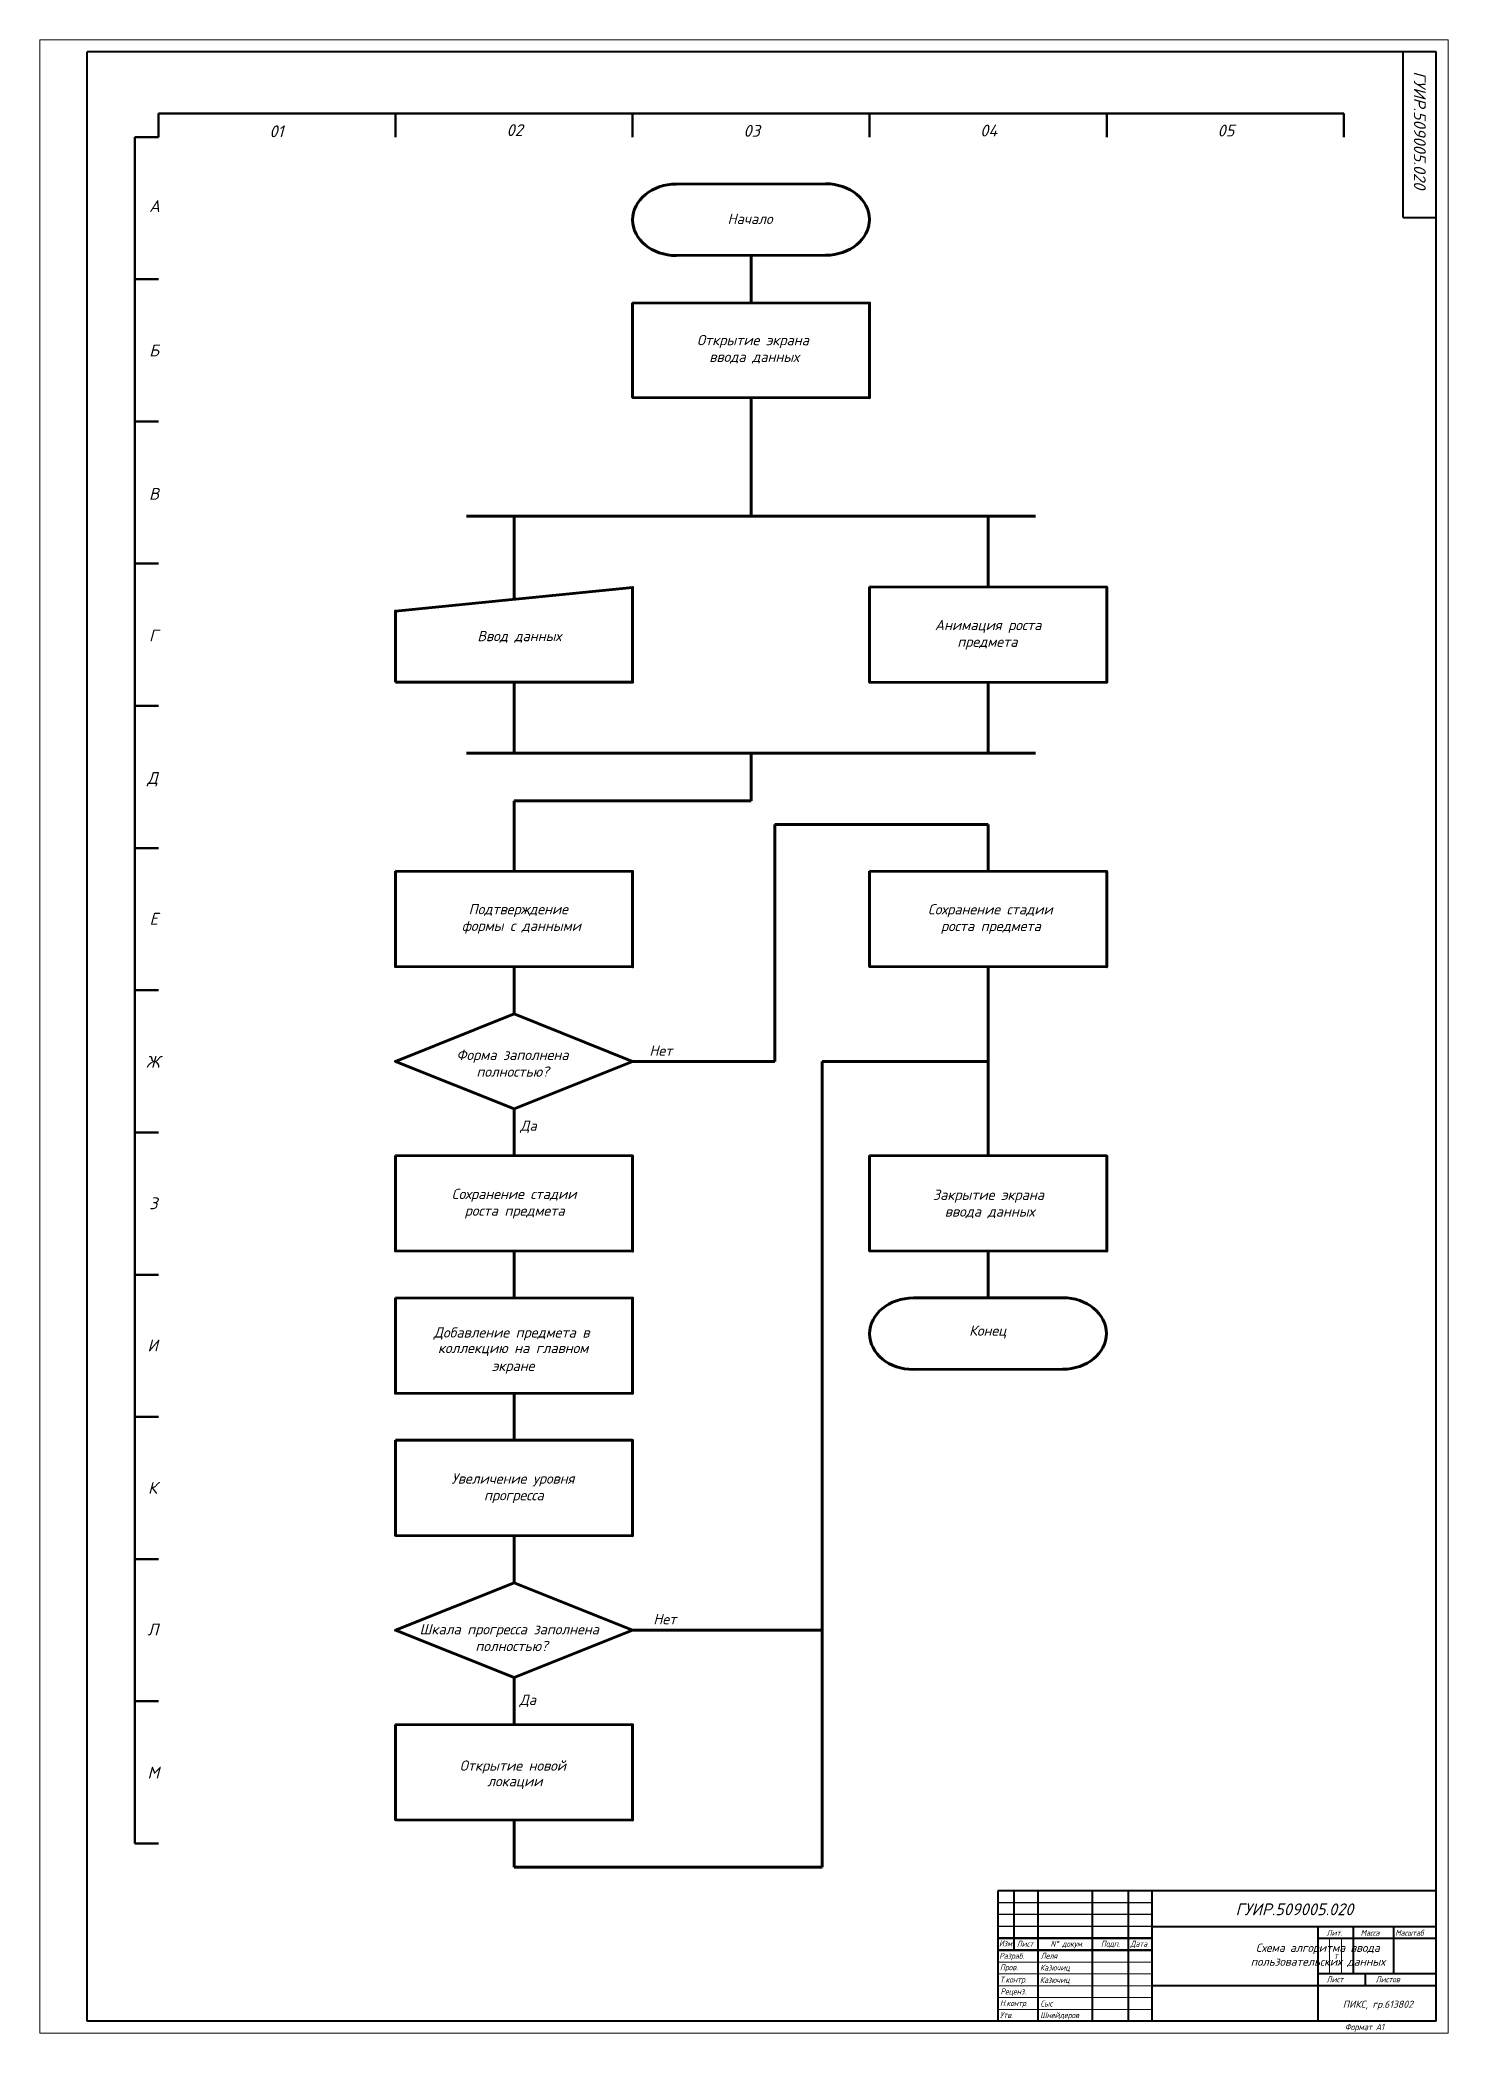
# Model space of a CAD drawing. Extents: x 3350 to 3944, y 100 to 941.
import ezdxf

# ---------------------------------------------------------------- set-up
doc = ezdxf.new("R2010")
doc.units = 0
doc.header["$MEASUREMENT"] = 0
doc.layers.get('0').update_dxf_attribs({"linetype": 'CONTINUOUS'})
doc.layers.add('KONTUR', color=7, linetype='CONTINUOUS')
for name, color, linetype, lineweight in [('Основная', 7, 'CONTINUOUS', 40), ('текст', 7, 'CONTINUOUS', 30), ('тонкая', 7, 'CONTINUOUS', 20)]:
    doc.layers.add(name, color=color, linetype=linetype, lineweight=lineweight)
doc.styles.add('PDF Helvetica', font='ISOCPEUI.TTF')
doc.styles.add('стиль1', font='romans.shx', dxfattribs={"width": 0.75, "oblique": 15, "height": 3.5})

msp = doc.modelspace()

# ---------------------------------------------------------------- linework, layer by layer
at = {"color": 7, "linetype": 'Continuous', "lineweight": 50}
for p, q in [((3400, 910), (3400, 900)), ((3500, 910), (3500, 900)), ((3600, 910), (3600, 900)), ((3700, 910), (3700, 900)), ((3800, 910), (3800, 900)), ((3900, 910), (3900, 900)), ((3390, 900), (3400, 900)), ((3390, 840), (3400, 840)), ((3390, 780), (3400, 780)), ((3390, 720), (3400, 720)), ((3390, 660), (3400, 660)), ((3390, 600), (3400, 600)), ((3390, 540), (3400, 540)), ((3390, 480), (3400, 480)), ((3390, 420), (3400, 420)), ((3390, 360), (3400, 360)), ((3390, 300), (3400, 300)), ((3390, 240), (3400, 240)), ((3390, 180), (3400, 180))]:
    msp.add_line(p, q, dxfattribs=at)
at = {"lineweight": 50}
for p, q in [((3400, 910), (3900, 910)), ((3390, 180), (3390, 900)), ((3819, 140), (3754, 140)), ((3819, 135), (3754, 135))]:
    msp.add_line(p, q, dxfattribs=at)
at = {"lineweight": 80}
for p, q in [((3650, 850), (3650, 830)), ((3650, 790), (3650, 740)), ((3530, 740), (3770, 740)), ((3550, 740), (3550, 705)), ((3750, 740), (3750, 710)), ((3550, 640), (3550, 670)), ((3750, 640), (3750, 670)), ((3770, 640), (3530, 640)), ((3650, 620), (3650, 640)), ((3550, 590), (3550, 620)), ((3550, 620), (3650, 620)), ((3660, 510), (3660, 610)), ((3660, 610), (3750, 610)), ((3750, 610), (3750, 590)), ((3550, 550), (3550, 530)), ((3750, 550), (3750, 470.18)), ((3600, 510), (3660, 510)), ((3680, 510), (3680, 270)), ((3680, 510), (3750, 510)), ((3550, 490), (3550, 470)), ((3550, 430), (3550, 410)), ((3750, 430), (3750, 410)), ((3550, 370), (3550, 350)), ((3550, 310), (3550, 290)), ((3600, 270), (3670, 270)), ((3680, 270), (3670, 270)), ((3680, 170), (3680, 270)), ((3550, 250), (3550, 230)), ((3550, 190), (3550, 170)), ((3550, 170), (3680, 170))]:
    msp.add_line(p, q, dxfattribs=at)
for p, q in [((3819, 155), (3754, 155)), ((3819, 150), (3754, 150)), ((3819, 145), (3754, 145)), ((3889, 105), (3889, 105))]:
    msp.add_line(p, q)
at = {"color": 7, "lineweight": 100, "true_color": 0xffffff}
for points in [[(3618.47, 880.18), (3681.4, 880.29)], [(3681.4, 850.12), (3618.47, 850)], [(3718.47, 410.18), (3781.4, 410.29)], [(3781.4, 380.12), (3718.47, 380)]]:
    msp.add_lwpolyline(points, dxfattribs=at)
at = {"color": 7, "lineweight": 100}
for points in [[(3618.47, 880.18), (3681.4, 880.29)], [(3681.4, 850.12), (3618.47, 850)], [(3718.47, 410.18), (3781.4, 410.29)], [(3781.4, 380.12), (3718.47, 380)]]:
    msp.add_lwpolyline(points, dxfattribs=at)
for points in [[(3600, 830.06), (3700, 829.94), (3700, 790), (3600, 790.12)], [(3500, 670), (3500, 700), (3600, 710), (3600, 670)], [(3700, 710.23), (3800, 710.12), (3800, 669.88), (3700, 670)], [(3500, 590.23), (3600, 590.12), (3600, 549.88), (3500, 550)], [(3700, 590.23), (3800, 590.12), (3800, 549.88), (3700, 550)], [(3550, 530), (3600, 510), (3550, 490), (3500, 510)], [(3500, 470.23), (3600, 470.12), (3600, 429.88), (3500, 430)], [(3700, 470.23), (3800, 470.12), (3800, 429.88), (3700, 430)], [(3500, 410.23), (3600, 410.12), (3600, 369.88), (3500, 370)], [(3500, 350.23), (3600, 350.12), (3600, 309.88), (3500, 310)], [(3550, 290), (3600, 270), (3550, 250), (3500, 270)], [(3500, 230.23), (3600, 230.12), (3600, 189.88), (3500, 190)]]:
    msp.add_lwpolyline(points, close=True, dxfattribs=at)
at = {"color": 7, "lineweight": 100, "true_color": 0xffffff}
for points in [[(3600, 865.09), (3600, 873.42), (3608.27, 880.18), (3618.47, 880.18)], [(3681.4, 880.29), (3691.6, 880.29), (3699.87, 873.54), (3699.87, 865.2)], [(3618.47, 850), (3608.27, 850), (3600, 856.75), (3600, 865.09)], [(3699.87, 865.2), (3699.87, 856.87), (3691.6, 850.12), (3681.4, 850.12)], [(3700, 395.09), (3700, 403.42), (3708.27, 410.18), (3718.47, 410.18)], [(3781.4, 410.29), (3791.6, 410.29), (3799.87, 403.54), (3799.87, 395.2)], [(3718.47, 380), (3708.27, 380), (3700, 386.75), (3700, 395.09)], [(3799.87, 395.2), (3799.87, 386.87), (3791.6, 380.12), (3781.4, 380.12)]]:
    msp.add_open_spline(points, degree=3, dxfattribs=at)
at = {"color": 7, "lineweight": 100}
for points in [[(3600, 865.09), (3600, 873.42), (3608.27, 880.18), (3618.47, 880.18)], [(3681.4, 880.29), (3691.6, 880.29), (3699.87, 873.54), (3699.87, 865.2)], [(3618.47, 850), (3608.27, 850), (3600, 856.75), (3600, 865.09)], [(3699.87, 865.2), (3699.87, 856.87), (3691.6, 850.12), (3681.4, 850.12)], [(3700, 395.09), (3700, 403.42), (3708.27, 410.18), (3718.47, 410.18)], [(3781.4, 410.29), (3791.6, 410.29), (3799.87, 403.54), (3799.87, 395.2)], [(3718.47, 380), (3708.27, 380), (3700, 386.75), (3700, 395.09)], [(3799.87, 395.2), (3799.87, 386.87), (3791.6, 380.12), (3781.4, 380.12)]]:
    msp.add_open_spline(points, degree=3, dxfattribs=at)
at = {"layer": 'KONTUR', "lineweight": 0}
for p, q in [((3350, 100), (3350, 941)), ((3350, 941), (3944, 941)), ((3944, 941), (3944, 100)), ((3944, 100), (3350, 100))]:
    msp.add_line(p, q, dxfattribs=at)
at = {"layer": 'Основная'}
for p, q in [((3370, 145), (3370, 936)), ((3939, 936), (3370, 936)), ((3925, 866), (3925, 936)), ((3939, 105), (3939, 936)), ((3925, 866), (3939, 866)), ((3754, 160), (3754, 105)), ((3939, 160), (3754, 160)), ((3761, 135), (3761, 160)), ((3771, 160), (3771, 105)), ((3794, 105), (3794, 160)), ((3809, 160), (3809, 105)), ((3819, 160), (3819, 105)), ((3370, 105), (3370, 145)), ((3819, 145), (3939, 145)), ((3889, 145), (3889, 105)), ((3904, 145), (3904, 125)), ((3921, 145), (3921, 125)), ((3889, 140), (3939, 140)), ((3939, 120), (3819, 120)), ((3939, 125), (3889, 125)), ((3909, 125), (3909, 120)), ((3939, 105), (3370, 105))]:
    msp.add_line(p, q, dxfattribs=at)
at = {"layer": 'тонкая'}
for p, q in [((3893.99, 139.79), (3893.99, 125)), ((3899.07, 139.79), (3899.07, 125)), ((3754, 130), (3819, 130)), ((3819, 125), (3754, 125)), ((3819, 120), (3754, 120))]:
    msp.add_line(p, q, dxfattribs=at)
for points in [[(3754, 115), (3819, 115)], [(3754, 110), (3819, 110)]]:
    msp.add_lwpolyline(points, dxfattribs=at)

# ---------------------------------------------------------------- texts
at = {"insert": (3934.57, 927.73), "char_height": 5, "width": 47.25, "attachment_point": 1, "rotation": 270, "style": 'PDF Helvetica'}
msp.add_mtext('{\\fISOCPEUR|b0|i1|c204|p34;ГУИР.509005.020}', dxfattribs=at)
at = {"lineweight": 50, "char_height": 5, "attachment_point": 1}
for s, insert in [('{\\fISOCPEUR|b0|i1|c204|p34;01}', (3446.84, 904.93)), ('{\\fISOCPEUR|b0|i1|c204|p34;02}', (3546.85, 905.43)), ('{\\fISOCPEUR|b0|i1|c204|p34;03}', (3646.8, 905.13)), ('{\\fISOCPEUR|b0|i1|c204|p34;04}', (3746.64, 905.23)), ('{\\fISOCPEUR|b0|i1|c204|p34;05}', (3846.77, 905.23)), ('{\\fISOCPEUR|b0|i1|c204|p34;Ж}', (3394.75, 512.33)), ('{\\fISOCPEUR|b0|i1|c204|p34;З}', (3396.1, 452.63)), ('{\\fISOCPEUR|b0|i1|c204|p34;И}', (3395.39, 392.68)), ('{\\fISOCPEUR|b0|i1|c204|p34;К}', (3395.6, 332.53)), ('{\\fISOCPEUR|b0|i1|c204|p34;Л}', (3395.38, 272.82)), ('{\\fISOCPEUR|b0|i1|c204|p34;М}', (3395.38, 212.41))]:
    msp.add_mtext_dynamic_manual_height_columns(s, width=3.2585, gutter_width=20, heights=[0], dxfattribs=dict(at, insert=insert))
at = {"char_height": 5, "attachment_point": 1}
for s, insert in [('{\\fISOCPEUR|b0|i1|c204|p34;А}', (3396.11, 873.37)), ('{\\fISOCPEUR|b0|i1|c204|p34;Б}', (3396.1, 812.43)), ('{\\fISOCPEUR|b0|i1|c204|p34;В}', (3396.03, 751.95)), ('{\\fISOCPEUR|b0|i1|c204|p34;Г}', (3396.02, 692.19)), ('{\\fISOCPEUR|b0|i1|c204|p34;Д}', (3395.24, 632.04)), ('{\\fISOCPEUR|b0|i1|c204|p34;Е}', (3396.24, 572.7))]:
    msp.add_mtext_dynamic_manual_height_columns(s, width=3.2585, gutter_width=20, heights=[0], dxfattribs=dict(at, insert=insert))
at = {"color": 7, "lineweight": 100, "attachment_point": 7, "style": 'PDF Helvetica'}
for s, insert, char_height in [('Начало', (3640.05, 863.32), 4.329), ('Открытие экрана', (3627.17, 810.99), 4.3289), ('ввода данных', (3632.35, 804.42), 4.3289), ('Ввод данных', (3534.53, 686.61), 4.3289), ('Анимация роста', (3727.48, 690.77), 4.3289), ('предмета', (3736.97, 683.73), 4.329), ('Подтверждение', (3530.84, 570.9), 4.3289), ('Сохранение стадии', (3724.6, 570.83), 4.3289), ('формы с данными', (3527.97, 563.86), 4.3289), ('роста предмета', (3730.05, 563.79), 4.3289), ('Форма заполнена', (3525.68, 509.41), 4.3289), ('Нет', (3607.09, 512.38), 4.329), ('полностью?', (3534.13, 503.52), 4.329), ('Да', (3552.6, 479.81), 4.329), ('Сохранение стадии', (3523.73, 450.74), 4.3289), ('Закрытие экрана', (3726.66, 450.39), 4.3289), ('роста предмета', (3529.18, 443.7), 4.3289), ('ввода данных', (3731.67, 443.82), 4.3289), ('Добавление предмета в', (3516.12, 392.3), 4.3289), ('Конец', (3741.94, 393.07), 4.329), ('коллекцию на главном', (3517.89, 385.73), 4.3289), ('экране', (3540.63, 378.22), 4.329), ('Увеличение уровня', (3523.65, 330.65), 4.3289), ('прогресса', (3537.32, 323.64), 4.329), ('Шкала прогресса заполнена', (3510.13, 267.07), 4.3289), ('Нет', (3608.75, 272.51), 4.329), ('полностью?', (3533.69, 261.18), 4.329), ('Да', (3552.32, 237.58), 4.329), ('Открытие новой', (3527.09, 209.55), 4.3289), ('локации', (3538.71, 202.98), 4.329)]:
    msp.add_mtext(s, dxfattribs=dict(at, insert=insert, char_height=char_height))
at = {"insert": (3854.32, 154.74), "char_height": 5, "width": 47.25, "attachment_point": 1, "style": 'PDF Helvetica'}
msp.add_mtext('ГУИР.509005.020', dxfattribs=at)
at = {"color": 7, "insert": (3854.37, 127.89), "char_height": 3.5, "attachment_point": 7, "style": 'PDF Helvetica'}
msp.add_mtext('\\pxi-3,l4,qc,t4;Схема^Iалгоритма ввода^Jпользовательских данных', dxfattribs=at)
at = {"attachment_point": 5}
for s, insert, char_height, width in [('{\\fISOCPEUR|b0|i1|c204|p34;\\H1x;\\C7;Т}', (3896.66, 132.36), 2.1503, 5), ('{\\fISOCPEUR|b1|i1|c204|p34;\\C7;ПИКС, гр.613802}', (3914.38, 111.77), 3, 50.25)]:
    msp.add_mtext(s, dxfattribs=dict(at, insert=insert, char_height=char_height, width=width))
at = {"layer": 'текст', "style": 'стиль1', "oblique": 15, "width": 0.75}
for s, height, p in [('Лит.', 2.5, (3892.72, 141.07)), ('Масса', 2.5, (3907.09, 141.07)), ('Масштаб', 2.5, (3921.68, 141.07)), ('Изм', 2.5, (3754.55, 136.61)), ('Лист', 2.5, (3762.02, 136.46)), ('N%%d докум. ', 2.5, (3776.3, 136.46)), ('Подп.', 2.5, (3797.56, 136.46)), ('Дата', 2.5, (3810.01, 136.46)), ('Разраб.', 2.5, (3754.66, 131.36)), ('Пров.', 2.5, (3754.96, 126.53)), ('Казючиц', 2.5, (3771.87, 126.41)), ('Леля', 2.5, (3772.11, 131.39)), ('Реценз.', 2.5, (3755.2, 116.34)), ('Т.контр.', 2.5, (3754.96, 121.33)), ('Казючиц', 2.5, (3771.79, 121.19)), ('Лист', 2.5, (3892.72, 121.45)), ('Листов', 2.5, (3913.44, 121.45)), ('Н.контр.', 2.5, (3754.96, 111.41)), ('Сыс', 2.5, (3772.03, 111.23)), ('Утв.', 2.5, (3754.96, 106.39)), ('Шнейдеров', 2.5, (3771.95, 106.33)), ('Формат А1', 2.75, (3900.46, 101.25))]:
    msp.add_text(s, height=height, dxfattribs=at).set_placement(p)

doc.saveas('drawing.dxf')
